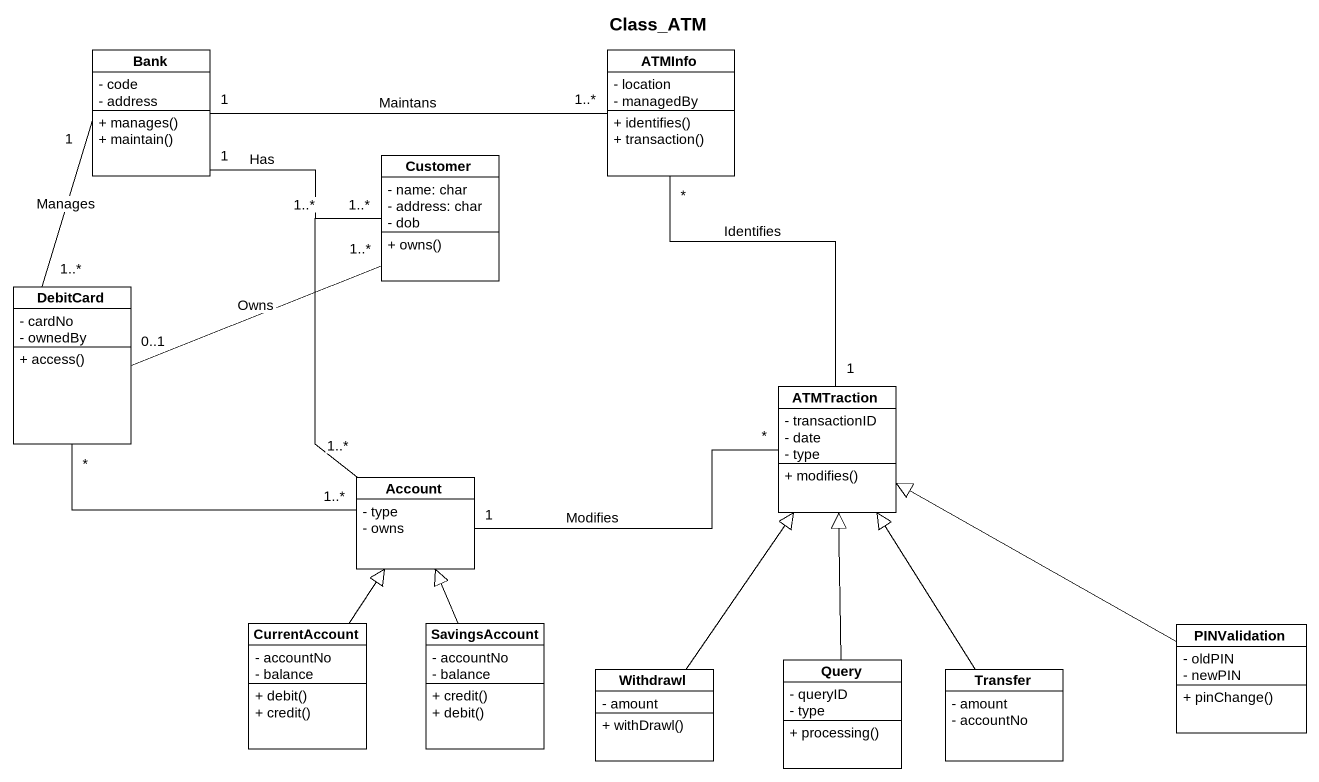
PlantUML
@startuml
title Class_ATM
hide circle
hide empty members
skinparam classAttributeIconSize 0
class Bank {
  - code
  - address
  + manages()
  + maintain()
}
class ATMInfo {
  - location
  - managedBy
  + identifies()
  + transaction()
}
class Customer {
  - name: char
  - address: char
  - dob
  + owns()
}
class DebitCard {
  - cardNo
  - ownedBy
  + access()
}
class ATMTraction {
  - transactionID
  - date
  - type
  + modifies()
}
class Account {
  - type
  - owns
}
class CurrentAccount {
  - accountNo
  - balance
  + debit()
  + credit()
}
class SavingsAccount {
  - accountNo
  - balance
  + credit()
  + debit()
}
class Withdrawl {
  - amount
  + withDrawl()
}
class Query {
  - queryID
  - type
  + processing()
}
class Transfer {
  - amount
  - accountNo
}
class PINValidation {
  - oldPIN
  - newPIN
  + pinChange()
}
Bank "1" -right- "1..*" ATMInfo : Maintans
Bank "1" -right- "1..*" Customer : Has
Bank "1" -- "1..*" DebitCard : Manages
DebitCard "0..1" -right- "1..*" Customer : Owns
ATMTraction "1" -up- "*" ATMInfo : Identifies
Account "1..*" -up- "1..*" Customer
Account "1..*" -left- "*" DebitCard
Account "1" -right- "*" ATMTraction : Modifies
CurrentAccount -up-|> Account
SavingsAccount -up-|> Account
Withdrawl -up-|> ATMTraction
Query -up-|> ATMTraction
Transfer -up-|> ATMTraction
PINValidation -left-|> ATMTraction
@enduml
